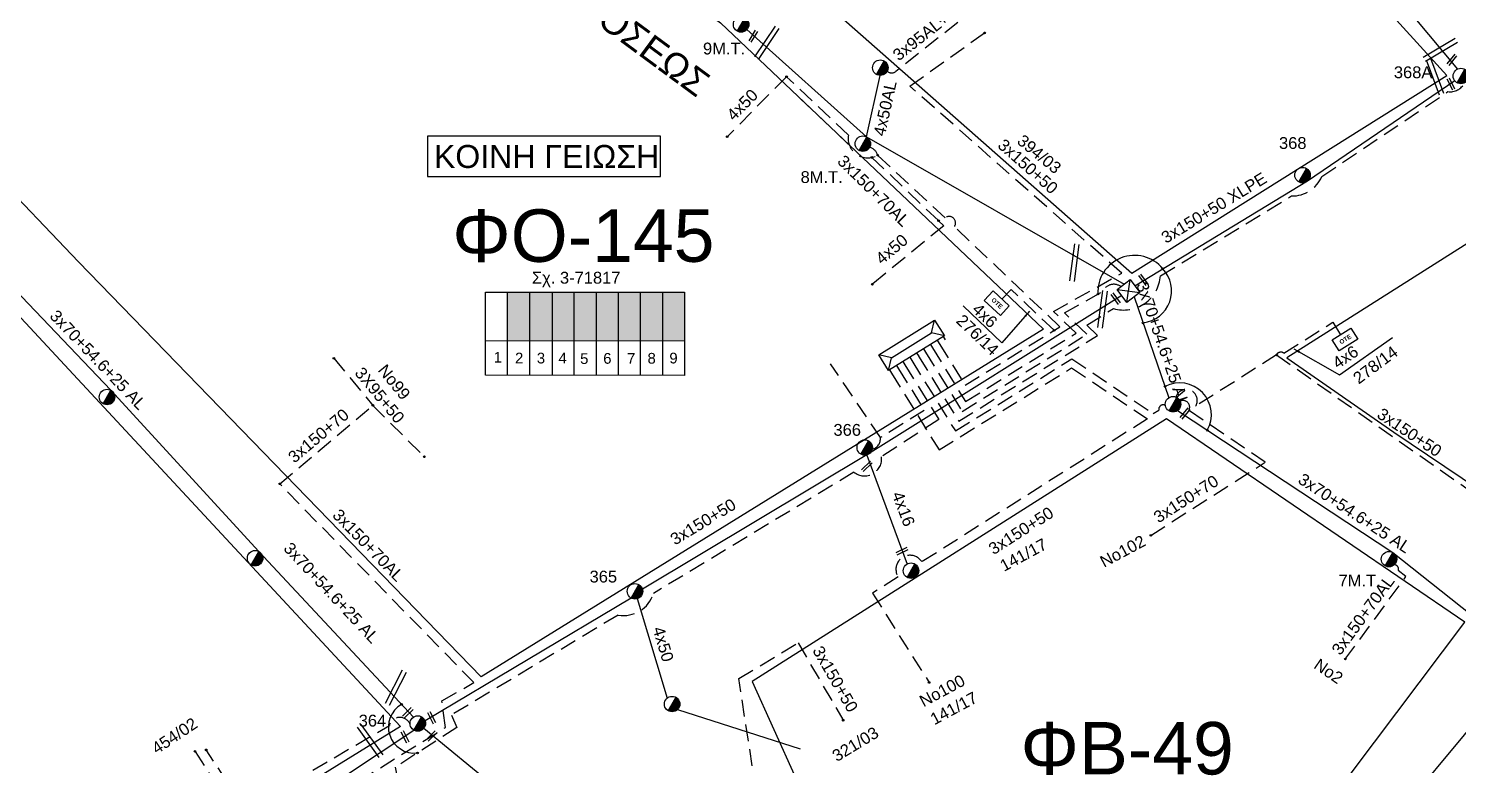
# Model space of a CAD drawing. Header units: millimetres. Extents: x 1020 to 3238, y 796 to 1818.
# Drawn here: x 2138.2 to 2356.1, y 1041.2 to 1153.4 of the extents above; entities that cross this region are included whole.
import ezdxf
from ezdxf.enums import TextEntityAlignment as Align

# ---------------------------------------------------------------- set-up
doc = ezdxf.new("R2010")
doc.units = ezdxf.units.MM
doc.linetypes.add('DASHED', pattern=[19.05, 12.7, -6.35])
for name, color, linetype, lineweight in [('3x150+50', 7, 'Continuous', 30), ('3x150+50 XLPE', 7, 'SYN_LINE', 30), ('3x150+70', 7, 'Continuous', 30), ('3x150+70AL', 7, 'DASHED', 30), ('3x70+54.6+25 AL', 7, 'SYN_LINE', 30), ('3X95+50', 7, 'Continuous', 30), ('3x95AL+50CU', 7, 'Continuous', 30), ('4x16', 7, 'Continuous', 30), ('4x50', 7, 'Continuous', 30), ('4x50+16AL', 7, 'Continuous', 30), ('4x50AL', 7, 'Continuous', 30), ('4x6', 7, 'SYN_LINE', 30), ('Υπόβαθρο ΔΕΗ', 7, 'Continuous', 30)]:
    doc.layers.add(name, color=color, linetype=linetype, lineweight=lineweight)
for name, color, linetype in [('Pillar OTE', 7, 'Continuous'), ('text οδών', 7, 'Continuous'), ('text_kalodion', 7, 'Continuous'), ('Άγνωστα', 7, 'Continuous'), ('ΑΓΝΩΣΤΟ ΥΠΟΓΕΙΟ ΚΑΛΩΔΙΟ', 7, 'DASHED'), ('Επιγραφές - Σχήματα', 7, 'Continuous'), ('Καλώδια ΧΤ   3x150AL+50CU', 7, 'DASHED'), ('Καλώδια ΧΤ   3x150AL+50XLPE', 7, 'DASHED'), ('Μηχανική τομή', 7, 'Continuous'), ('Πλεκτός Στύλος', 7, 'Continuous'), ('Στύλος ΦΜ', 7, 'Continuous'), ('Στύλος ΦΜ @ 1', 7, 'Continuous'), ('Συνδέσεις', 7, 'Continuous'), ('Συνεστραμμένα ΧΤ   3x70+54.6+25 AL', 7, 'SYN_LINE'), ('Τομή', 7, 'Continuous'), ('Υποσταθμός πόλεως', 7, 'Continuous')]:
    doc.layers.add(name, color=color, linetype=linetype)
doc.styles.add('arial', font='arial.ttf')
doc.styles.get("Standard").update_dxf_attribs({"font": 'arial.ttf'})
doc.linetypes.add('SYN_LINE', pattern='A,0.5,-0.0001,["/\\/\\/\\/",Standard,S=0.1,R=0,X=0,Y=-0.05],-0.25', length=0.7501)
doc.dimstyles.new('ISO-25', dxfattribs={"dimtxt": 2.5, "dimasz": 2.5, "dimexe": 1.25, "dimexo": 0.625, "dimtad": 1, "dimtxsty": 'Standard', "dimcen": 2.5, "dimadec": 0, "dimazin": 0, "dimtfac": 1, "dimtmove": 0, "dimatfit": 3, "dimfxl": 1, "dimarcsym": 0})

# ---------------------------------------------------------------- blocks, each defined once
blk = doc.blocks.new('ΥΠΑΡΧΩΝ ΤΣΙΜΕΝΤΕΝΙΟΣ ΣΤΥΛΟΣ')
at = {"layer": 'Στύλος ΦΜ'}
blk.add_hatch(color=7, dxfattribs=at).paths.add_polyline_path([(-1.29, -2.28, 0.574793), (2.62, 0, 0.268822), (1.3, 2.27)])
at = {"layer": 'Στύλος ΦΜ', "color": 7}
blk.add_line((-1.29, -2.28), (1.3, 2.27), dxfattribs=at)
blk.add_circle((0, 0), 2.62, dxfattribs=at)
at = {"layer": 'Στύλος ΦΜ', "flags": 4}
for tag, p in [('ΑΡΙΘΜΟΣ', (-4.68, 8.05)), ('ΤΥΠΟΣ', (-4.91, 3.03))]:
    blk.add_attdef(tag, p, '', height=4, dxfattribs=at)
blk = doc.blocks.new('ΜΗΧΑΝΙΚΗ ΤΟΜΗ')
at = {"layer": 'Μηχανική τομή', "ltscale": 40}
for p, q in [((-1.89, 0.78), (5.68, 0.78)), ((-1.89, -0.78), (5.68, -0.78))]:
    blk.add_line(p, q, dxfattribs=at)
blk = doc.blocks.new('ΤΟΜΗ')
at = {"layer": 'Τομή', "ltscale": 40}
for p, q in [((-5.68, 0), (17.06, 0)), ((-5.68, -2.77), (17.06, -2.77))]:
    blk.add_line(p, q, dxfattribs=at)
blk = doc.blocks.new('ΥΠΟΣΤΑΘΜΟΣ ΠΟΛΕΩΣ 9 ΑΝΑΧΩΡΗΣΕΩΝ')
at = {"layer": 'Υποσταθμός πόλεως', "ltscale": 40}
for p, q in [((-9.63, -2.82), (-9.63, -4)), ((-7.12, -2.82), (-7.12, -4)), ((-4.84, -2.82), (-4.84, -4)), ((-2.36, -2.82), (-2.36, -4)), ((0.09, -2.82), (0.09, -4)), ((2.55, -2.82), (2.55, -4)), ((5.02, -2.82), (5.02, -4)), ((7.48, -2.82), (7.48, -4)), ((9.61, -2.82), (9.61, -4))]:
    blk.add_line(p, q, dxfattribs=at)
blk.add_lwpolyline([(-10.02, 2.82), (10.02, 2.82), (10.02, -2.82), (-10.02, -2.82)], close=True, dxfattribs=at)
for points in [[(-7.21, 0), (-10.02, 2.82)], [(-10.02, -2.82), (-7.21, 0)], [(-7.21, 0), (7.21, 0)], [(7.21, 0), (10.02, 2.82)], [(10.02, -2.82), (7.21, 0)]]:
    blk.add_lwpolyline(points, dxfattribs=at)
at = {"layer": 'Υποσταθμός πόλεως', "linetype": 'SYN_LINE', "ltscale": 40, "flags": 1}
for tag, p in [('ΜΕΤΑΣΧΗΜΑΤΙΣΜΟΣ', (10.79, 1.71)), ('ΙΣΧΥΣ', (10.77, -1.08)), ('ΑΡΙΘΜΟΣ', (10.89, -3.8))]:
    blk.add_attdef(tag, p, '', height=1.8, dxfattribs=at)
blk = doc.blocks.new('STYLOS PLEKTOS')
at = {"layer": 'Πλεκτός Στύλος', "ltscale": 40}
blk.add_lwpolyline([(731.77, 1613.62), (736.74, 1613.62), (736.74, 1608.66), (731.77, 1608.66)], close=True, dxfattribs=at)
blk.add_lwpolyline([(731.77, 1613.62), (736.74, 1608.66), (731.77, 1608.66), (736.74, 1613.62)], dxfattribs=at)
blk = doc.blocks.new('_ΣΥΝΔΕΣΗ')
at = {"layer": 'Συνδέσεις', "linetype": 'SYN_LINE', "ltscale": 40}
blk.add_hatch(color=256, dxfattribs=at).paths.add_polyline_path([(0.5, -0.01, 1), (-0.5, -0.01, 1)])
at = {"layer": 'Συνδέσεις'}
blk.add_circle((0, -0.01), 0.5, dxfattribs=at)
blk = doc.blocks.new('PILLAR ΟΤΕ')
at = {"layer": 'Pillar OTE', "ltscale": 40}
blk.add_lwpolyline([(-3.31, 2.02), (3.39, 2.02), (3.39, -1.99), (-3.31, -1.99)], close=True, dxfattribs=at)
at = {"layer": 'Pillar OTE', "insert": (-1.81, 0.71), "char_height": 1.3575, "width": 109.961, "attachment_point": 1}
blk.add_mtext('{\\fArial|b1|i0|c161|p34;OTE}', dxfattribs=at)

msp = doc.modelspace()

# ---------------------------------------------------------------- hatches: boundary and pattern name
at = {"layer": 'Καλώδια ΧΤ   3x150AL+50CU', "linetype": 'DASHED', "lineweight": -3, "ltscale": 0.2}
h = msp.add_hatch(color=1, dxfattribs=at)
h.dxf.hatch_style = 1
h.paths.add_polyline_path([(2214.59, 1113.26), (2211.15, 1113.26), (2211.15, 1105.9), (2214.59, 1105.9)])
h = msp.add_hatch(color=151, dxfattribs=at)
h.dxf.hatch_style = 1
h.paths.add_polyline_path([(2214.59, 1105.9), (2218.03, 1105.9), (2218.03, 1113.26), (2214.59, 1113.26)])
h = msp.add_hatch(color=62, dxfattribs=at)
h.dxf.hatch_style = 1
h.paths.add_polyline_path([(2221.33, 1113.26), (2218.03, 1113.26), (2218.03, 1105.9), (2221.33, 1105.89)])
h = msp.add_hatch(color=85, dxfattribs=at)
h.dxf.hatch_style = 1
h.paths.add_polyline_path([(2221.33, 1105.89), (2224.71, 1105.89), (2224.71, 1113.26), (2221.33, 1113.26)])
h = msp.add_hatch(color=6, dxfattribs=at)
h.dxf.hatch_style = 1
h.paths.add_polyline_path([(2224.71, 1105.89), (2228.11, 1105.89), (2228.11, 1113.26), (2224.71, 1113.26)])
h = msp.add_hatch(color=173, dxfattribs=at)
h.dxf.hatch_style = 1
h.paths.add_polyline_path([(2228.11, 1105.89), (2231.51, 1105.88), (2231.51, 1113.26), (2228.11, 1113.26)])
h = msp.add_hatch(color=133, dxfattribs=at)
h.dxf.hatch_style = 1
h.paths.add_polyline_path([(2231.45, 1105.88), (2234.84, 1105.88), (2234.84, 1113.26), (2231.45, 1113.26)])
at = {"layer": 'Συνεστραμμένα ΧΤ   3x70+54.6+25 AL', "linetype": 'DASHED', "lineweight": -3, "ltscale": 0.2}
h = msp.add_hatch(color=30, dxfattribs=at)
h.dxf.hatch_style = 1
h.paths.add_polyline_path([(2238.16, 1113.26), (2234.84, 1113.26), (2234.83, 1105.88), (2238.15, 1105.88)])

# ---------------------------------------------------------------- linework, layer by layer
at = {"layer": '3x150+50', "color": 151, "linetype": 'DASHED', "lineweight": -3, "ltscale": 0.2}
msp.add_lwpolyline([(2275.94, 1104.8), (2281, 1096.61), (2297.86, 1107.03), (2294.4, 1110.32), (2304.81, 1116.18), (2272.49, 1144.7), (2283.9, 1152.79)], dxfattribs=at)
at = {"layer": '3x150+50', "color": 62, "linetype": 'DASHED', "lineweight": -3, "ltscale": 0.2}
msp.add_lwpolyline([(2274.89, 1104.15), (2280.48, 1095.11), (2299.5, 1106.86), (2296.07, 1110.11), (2301.88, 1113.38, -0.469685), (2304.69, 1114.13)], format="xyb", dxfattribs=at)
at = {"layer": '3x150+50', "color": 133, "linetype": 'DASHED', "lineweight": -3, "ltscale": 0.2}
for points in [[(2272.81, 1102.86), (2279.44, 1092.12), (2297.22, 1103.11), (2309.58, 1094.8), (2310.48, 1095.29, -0.705787), (2311.48, 1095.98, -2.165294)], [(2328.42, 1103.71), (2316.07, 1095.89, 1.129949), (2313.06, 1097.3, -119.699126)]]:
    msp.add_lwpolyline(points, format="xyb", dxfattribs=at)
at = {"layer": '3x150+50', "color": 85, "linetype": 'DASHED', "lineweight": -3, "ltscale": 0.2}
msp.add_lwpolyline([(2271.75, 1102.21), (2276.9, 1093.88), (2268.19, 1088.2, -0.669386), (2263.98, 1085.84), (2233.42, 1067.36, -0.376843), (2228.04, 1064.07), (2202.62, 1048.82), (2203.44, 1046.93), (2194.06, 1040.86), (2194.32, 1039.59), (2189.78, 1036.81)], format="xyb", dxfattribs=at)
at = {"layer": '3x150+50', "color": 173, "linetype": 'DASHED', "lineweight": -3, "ltscale": 0.2}
msp.add_lwpolyline([(2268.01, 1091.11), (2260.42, 1102.35)], dxfattribs=at)
msp.add_lwpolyline([(2270.78, 1101.61), (2274.71, 1095.25), (2268.01, 1091.11, -0.378575), (2266.78, 1089.35)], format="xyb", dxfattribs=at)
at = {"layer": '3x150+50', "color": 2, "linetype": 'DASHED', "lineweight": -3, "ltscale": 0.2}
msp.add_lwpolyline([(2289.45, 980.72, 0.205108), (2291.11, 982.86), (2293.18, 985.5), (2295.27, 984.18), (2298.56, 988.65), (2287.27, 996.81, -0.56087), (2281.05, 1000.88), (2248.84, 1022.69), (2250.85, 1026.04), (2246.41, 1054.38), (2255.46, 1059.83), (2262.43, 1047.91)], format="xyb", dxfattribs=at)
at = {"layer": '3x150+50', "color": 6, "linetype": 'DASHED', "lineweight": -3, "ltscale": 0.2}
for points in [[(2163.53, 1043.29), (2171.11, 1031.49), (2171.78, 1031.74)], [(2171.78, 1031.74), (2172.66, 1032.29), (2165.22, 1043.52)]]:
    msp.add_lwpolyline(points, dxfattribs=at)
at = {"layer": '3x150+50 XLPE', "color": 1, "linetype": 'DASHED', "lineweight": -3, "ltscale": 0.2}
msp.add_lwpolyline([(2273.84, 1103.5), (2279.96, 1093.61), (2301.13, 1106.69), (2299.48, 1108.25), (2303.53, 1110.78, 0.477914), (2310.71, 1115.77), (2330.7, 1127.94, 0.300005), (2335.32, 1130.9), (2354.53, 1143.84, 0.32599), (2357.06, 1145.18)], format="xyb", dxfattribs=at)
at = {"layer": '3x150+50 XLPE', "color": 30, "linetype": 'DASHED', "lineweight": -3, "ltscale": 0.2}
msp.add_lwpolyline([(2269.71, 1100.95), (2276.95, 1089.24), (2297.17, 1101.73), (2308.72, 1093.97), (2274.34, 1072.17, 1.006044), (2270.72, 1069.88), (2266.81, 1067.4), (2275.44, 1053.79)], format="xyb", dxfattribs=at)
at = {"layer": '3x150+70', "color": 62, "linetype": 'DASHED', "lineweight": -3, "ltscale": 0.2}
msp.add_lwpolyline([(2309.24, 1076.2), (2326.68, 1087.37), (2315.04, 1095.26, 0.72881), (2313.71, 1096.66, -36.010073)], format="xyb", dxfattribs=at)
at = {"layer": '3x150+70', "color": 85, "linetype": 'DASHED', "lineweight": -3, "ltscale": 0.2}
msp.add_lwpolyline([(2176.44, 1084.06), (2190.64, 1096.02)], dxfattribs=at)
at = {"layer": '3x150+70AL', "color": 6, "linetype": 'DASHED', "lineweight": -3, "ltscale": 0.2}
for points in [[(2267.61, 1134.16, -0.635879), (2263.13, 1137.22), (2253.71, 1146.12)], [(2276.99, 1105.45), (2280.92, 1099.08), (2295.37, 1108.01), (2279.29, 1123.27, 0.863497), (2277.87, 1124.62), (2267.61, 1134.16, 0.278423), (2266.37, 1135.34)]]:
    msp.add_lwpolyline(points, format="xyb", dxfattribs=at)
msp.add_lwpolyline([(2266.72, 1133.81), (2276.88, 1124.17)], dxfattribs=at)
at = {"layer": '3x150+70AL', "color": 85, "linetype": 'DASHED', "lineweight": -3, "ltscale": 0.2}
msp.add_lwpolyline([(2188.55, 1038.8), (2201.71, 1046.93), (2201.18, 1050.99), (2206.03, 1053.77), (2176.44, 1084.06)], dxfattribs=at)
at = {"layer": '3x150+70AL', "color": 62, "linetype": 'DASHED', "lineweight": -3, "ltscale": 0.2}
msp.add_lwpolyline([(2338.84, 1057.27), (2348.14, 1069.95), (2346.97, 1070.88, 0.501587), (2346.35, 1071.73, 5.641104)], format="xyb", dxfattribs=at)
at = {"layer": '3x70+54.6+25 AL', "color": 6, "linetype": 'SYN_LINE', "lineweight": -3, "ltscale": 20}
msp.add_lwpolyline([(2247.66, 1153.29), (2265.92, 1136.93), (2305.16, 1114.5)], dxfattribs=at)
at = {"layer": '3x70+54.6+25 AL', "color": 62, "linetype": 'SYN_LINE', "lineweight": -3, "ltscale": 20}
for points in [[(2306.78, 1114.27), (2333.14, 1130.23), (2355.56, 1145.54)], [(2306.7, 1112.55), (2312, 1097.19)], [(2313.3, 1095.23), (2346.13, 1073.61), (2365.57, 1058.22)]]:
    msp.add_lwpolyline(points, dxfattribs=at)
at = {"layer": '3x70+54.6+25 AL', "color": 85, "linetype": 'SYN_LINE', "lineweight": -3, "ltscale": 20}
msp.add_lwpolyline([(2196.83, 1048.52), (2173.28, 1073.75), (2150.7, 1098.32), (2123.48, 1126.83)], dxfattribs=at)
at = {"layer": '3x70+54.6+25 AL', "color": 173, "linetype": 'SYN_LINE', "lineweight": -3, "ltscale": 20}
for points in [[(2304.81, 1112.77), (2266.48, 1088.78), (2231.74, 1068)], [(2230.02, 1066.66), (2198.6, 1047.93)], [(2198.42, 1046.83), (2213.27, 1034.66)]]:
    msp.add_lwpolyline(points, dxfattribs=at)
at = {"layer": '3x70+54.6+25 AL', "color": 27, "linetype": 'SYN_LINE', "lineweight": -3, "ltscale": 20}
msp.add_lwpolyline([(2089.62, 979.21), (2105.17, 988.7), (2125.45, 1000.95), (2159.73, 1021.86), (2196.9, 1046.52)], dxfattribs=at)
at = {"layer": '3X95+50', "color": 85, "linetype": 'DASHED', "lineweight": -3, "ltscale": 0.2}
msp.add_lwpolyline([(2184.7, 1103.2), (2190.64, 1096.02), (2198.49, 1088.19)], dxfattribs=at)
at = {"layer": '3x95AL+50CU', "color": 6, "linetype": 'DASHED', "lineweight": -3, "ltscale": 0.2}
msp.add_lwpolyline([(2282.81, 1156.76), (2270.36, 1146.92, -0.369475), (2269.05, 1146.97, -22.658556)], format="xyb", dxfattribs=at)
at = {"layer": '4x16', "color": 173, "linetype": 'Continuous', "lineweight": -3, "ltscale": 0.2}
msp.add_lwpolyline([(2265.95, 1088.46), (2272.08, 1071.84)], dxfattribs=at)
at = {"layer": '4x50', "color": 6, "linetype": 'DASHED', "lineweight": -3, "ltscale": 0.2}
for points in [[(2253.71, 1146.12), (2244.66, 1136.97)], [(2276.88, 1124.17), (2277.69, 1123.41), (2266.79, 1114.49)]]:
    msp.add_lwpolyline(points, dxfattribs=at)
at = {"layer": '4x50', "color": 173, "linetype": 'SYN_LINE', "lineweight": -3, "ltscale": 20}
for points in [[(2230.96, 1066.57), (2235.5, 1051.4)], [(2237.09, 1049.67), (2255.79, 1043.66)]]:
    msp.add_lwpolyline(points, dxfattribs=at)
at = {"layer": '4x50+16AL', "color": 173, "linetype": 'Continuous', "lineweight": -3, "ltscale": 0.2}
msp.add_lwpolyline([(2304.64, 1203.94), (2321, 1187.21), (2340.63, 1165.67), (2355.99, 1147.28)], dxfattribs=at)
at = {"layer": '4x50AL', "color": 6, "linetype": 'Continuous', "lineweight": -3, "ltscale": 0.2}
msp.add_lwpolyline([(2265.92, 1136.93), (2267.98, 1146.31)], dxfattribs=at)
at = {"layer": '4x50AL', "color": 30, "linetype": 'Continuous', "lineweight": -3, "ltscale": 0.2}
msp.add_lwpolyline([(2302.09, 971.63), (2317.86, 995.17), (2331.94, 1013.35), (2348.26, 1035.23), (2365.85, 1056.4)], dxfattribs=at)
at = {"layer": '4x6', "color": 6, "linetype": 'DASHED', "lineweight": -3, "ltscale": 0.2}
msp.add_lwpolyline([(2294.49, 1107.47), (2287.94, 1113.69), (2286.6, 1112.28)], dxfattribs=at)
at = {"layer": '4x6', "color": 133, "linetype": 'DASHED', "lineweight": -3, "ltscale": 0.2}
msp.add_lwpolyline([(2328.31, 1103.64, -0.479285), (2329.54, 1103.98), (2336.97, 1108.69), (2338.18, 1106.78)], format="xyb", dxfattribs=at)
at = {"layer": 'Pillar OTE', "lineweight": -3, "ltscale": 40}
for points in [[(2207.82, 1100.62), (2207.82, 1113.26), (2238.16, 1113.26), (2238.15, 1100.59), (2207.82, 1100.62)], [(2211.15, 1100.62), (2211.15, 1113.26)], [(2214.59, 1100.62), (2214.59, 1113.26)], [(2218.03, 1100.61), (2218.03, 1113.26)], [(2221.33, 1100.61), (2221.33, 1113.26)], [(2224.71, 1100.61), (2224.71, 1113.26)], [(2228.11, 1100.6), (2228.11, 1113.26)], [(2231.45, 1100.6), (2231.45, 1113.26)], [(2234.83, 1100.6), (2234.84, 1113.26)], [(2207.82, 1105.91), (2238.15, 1105.88)]]:
    msp.add_lwpolyline(points, dxfattribs=at)
at = {"layer": 'ΑΓΝΩΣΤΟ ΥΠΟΓΕΙΟ ΚΑΛΩΔΙΟ', "color": 85, "linetype": 'DASHED', "lineweight": -3, "ltscale": 0.2}
msp.add_lwpolyline([(2185.24, 1034.01), (2182.06, 1031.93), (2178.18, 1038.48), (2193.16, 1047.25, -0.72014), (2196.32, 1047.4, -78.628314)], format="xyb", dxfattribs=at)
at = {"layer": 'Επιγραφές - Σχήματα', "color": 190, "lineweight": -3}
msp.add_lwpolyline([(2198.99, 1130.89), (2234.5, 1130.89), (2234.5, 1137.06), (2198.99, 1137.06)], close=True, dxfattribs=at)
at = {"layer": 'Καλώδια ΧΤ   3x150AL+50XLPE', "linetype": 'DASHED', "lineweight": -3, "ltscale": 0.2}
msp.add_lwpolyline([(2253.03, 1145.42), (2263.12, 1135.85)], dxfattribs=at)
at = {"layer": 'Καλώδια ΧΤ   3x150AL+50XLPE', "color": 133, "linetype": 'DASHED', "lineweight": -3, "ltscale": 0.2}
msp.add_lwpolyline([(2328.42, 1103.71), (2361.73, 1080.3, 0.967997), (2363.42, 1079.18), (2373.4, 1092.17)], format="xyb", dxfattribs=at)
at = {"layer": 'Υπόβαθρο ΔΕΗ', "color": 7, "lineweight": -3}
for points in [[(2163.08, 1213.67), (2243.65, 1154.32), (2292.86, 1107.64), (2207.14, 1054.67), (2145.77, 1117.9), (2132.24, 1132.02), (2128.33, 1137.8), (2126.11, 1142.39), (2125.03, 1148.31), (2125.15, 1152.47), (2127.03, 1160.61), (2131.67, 1168.04)], [(2308.92, 1196.29), (2258.58, 1158.31), (2306.36, 1116.15), (2354.35, 1146.29)], [(2379.48, 1134.62), (2329.98, 1103.29), (2346.27, 1091.92), (2393.1, 1060.44), (2422.8, 1041.21), (2458.92, 1080.27), (2463.56, 1085.02), (2465.19, 1086.3), (2464.78, 1086.94), (2405.26, 1120.37)], [(2056.87, 998.59), (2065.64, 1065.62), (2107.61, 1130.01), (2121.67, 1125.79), (2194.84, 1047.1), (2086.18, 979.99)], [(2357.13, 1062.96), (2311.64, 1093.99), (2248.45, 1053.93), (2258.4, 1031.97), (2253.05, 1023.9), (2301.88, 989.6)]]:
    msp.add_lwpolyline(points, close=True, dxfattribs=at)
for points in [[(2286.52, 1105.54), (2280.61, 1111.19)], [(2338, 1100.66), (2346.07, 1106.37)]]:
    msp.add_lwpolyline(points, dxfattribs=at)
at = {"layer": 'Υπόβαθρο ΔΕΗ', "lineweight": -3}
for centre, radius, start, end in [((2306.75, 1113.31), 5.58, 39.4651, 183.3248), ((2307.52, 1113.47), 4.89, 276.3032, 43.8397), ((2313.62, 1094.6), 4.85, 330.6721, 117.2366), ((2196.98, 1047), 3.97, 119.5384, 276.7322)]:
    msp.add_arc(centre, radius, start, end, dxfattribs=at)

# ---------------------------------------------------------------- block references
at = {"layer": '3x150+50', "lineweight": -3, "ltscale": 0.2, "xscale": 0.5, "yscale": 0.5, "zscale": 0.5, "rotation": 37.45041237552595}
msp.add_blockref('STYLOS PLEKTOS', (2504.23, 250.69), dxfattribs=at)
at = {"layer": 'Pillar OTE', "xscale": 0.5, "yscale": 0.5, "zscale": 0.5}
for p, rotation in [((2285.74, 1111.63), 317.0000000000001), ((2338.84, 1106.05), 32)]:
    msp.add_blockref('PILLAR ΟΤΕ', p, dxfattribs=dict(at, rotation=rotation))
at = {"layer": 'Μηχανική τομή', "lineweight": -3}
for p, xscale, yscale, zscale, rotation in [((2248.41, 1151.89), 0.2499999999999675, 0.2499999999999675, 0.2499999999999675, 58.87226553010733), ((2355.41, 1149.05), 0.2499999999999676, 0.2499999999999676, 0.2499999999999676, 230.0353794467205), ((2354.74, 1145.46), 0.2499999999999676, 0.2499999999999676, 0.2499999999999676, 296.9994290486534), ((2308.4, 1114.78), 0.2499999999999677, 0.2499999999999677, 0.2499999999999677, 125.665100524919), ((2304.18, 1111.9), 0.2499999999999677, 0.2499999999999677, 0.2499999999999677, 125.665100524919), ((2314.17, 1094.43), 0.2499999999999677, 0.2499999999999677, 0.2499999999999677, 51.11134208028866), ((2266.28, 1087.06), 0.2499999999999676, 0.2499999999999676, 0.2499999999999676, 224.0754864932773), ((2271.71, 1074), 0.2499999999999676, 0.2499999999999676, 0.2499999999999676, 205.6651601888128), ((2196.3, 1049.49), 0.2499999999999676, 0.2499999999999676, 0.2499999999999676, 224.0754864932773), ((2199.35, 1048.86), 0.2499999999999676, 0.2499999999999676, 0.2499999999999676, 296.9994290486534), ((2195.32, 1045.94), 0.2499999999999676, 0.2499999999999676, 0.2499999999999676, 296.9994290486534), ((2199.95, 1045.97), 0.2499999999999676, 0.2499999999999676, 0.2499999999999676, 224.0754864932773)]:
    msp.add_blockref('ΜΗΧΑΝΙΚΗ ΤΟΜΗ', p, dxfattribs=dict(at, xscale=xscale, yscale=yscale, zscale=zscale, rotation=rotation))
at = {"layer": 'Στύλος ΦΜ @ 1', "lineweight": -3, "ltscale": 40}
ref = msp.add_blockref('ΥΠΑΡΧΩΝ ΤΣΙΜΕΝΤΕΝΙΟΣ ΣΤΥΛΟΣ', (2246.78, 1154.07), dxfattribs=dict(at, xscale=0.449999999999922, yscale=0.449999999999922, zscale=0.449999999999922))
ref.add_attrib('ΤΥΠΟΣ', '9M.T.', (2240.97, 1149.51), dxfattribs={"layer": 'Στύλος ΦΜ', "height": 1.8, "flags": 4})
at = {"layer": 'Στύλος ΦΜ @ 1', "lineweight": -3, "ltscale": 40, "xscale": 0.4499999999998616, "yscale": 0.4499999999998616, "zscale": 0.4499999999998616}
for p in [(2268, 1147.49), (2150.12, 1097.3), (2312.63, 1096.2), (2172.69, 1072.73), (2272.68, 1070.83), (2236.26, 1050.5)]:
    msp.add_blockref('ΥΠΑΡΧΩΝ ΤΣΙΜΕΝΤΕΝΙΟΣ ΣΤΥΛΟΣ', p, dxfattribs=at)
at = {"layer": 'Στύλος ΦΜ @ 1', "lineweight": -3, "ltscale": 40}
ref = msp.add_blockref('ΥΠΑΡΧΩΝ ΤΣΙΜΕΝΤΕΝΙΟΣ ΣΤΥΛΟΣ', (2356.51, 1146.22), dxfattribs=dict(at, xscale=0.4499999999997967, yscale=0.4499999999997967, zscale=0.4499999999997967))
ref.add_attrib('ΤΥΠΟΣ', '368A', (2346.29, 1145.89), dxfattribs={"layer": 'Στύλος ΦΜ', "height": 1.8, "flags": 4})
ref = msp.add_blockref('ΥΠΑΡΧΩΝ ΤΣΙΜΕΝΤΕΝΙΟΣ ΣΤΥΛΟΣ', (2265.34, 1135.91), dxfattribs=dict(at, xscale=0.449999999999922, yscale=0.449999999999922, zscale=0.449999999999922))
ref.add_attrib('ΤΥΠΟΣ', '8M.T.', (2255.85, 1129.92), dxfattribs={"layer": 'Στύλος ΦΜ', "height": 1.8, "flags": 4})
ref = msp.add_blockref('ΥΠΑΡΧΩΝ ΤΣΙΜΕΝΤΕΝΙΟΣ ΣΤΥΛΟΣ', (2332.37, 1131.12), dxfattribs=dict(at, xscale=0.449999999999808, yscale=0.449999999999808, zscale=0.449999999999808))
ref.add_attrib('ΤΥΠΟΣ', '368', (2328.78, 1135.11), dxfattribs={"layer": 'Στύλος ΦΜ', "height": 1.8, "flags": 4})
ref = msp.add_blockref('ΥΠΑΡΧΩΝ ΤΣΙΜΕΝΤΕΝΙΟΣ ΣΤΥΛΟΣ', (2265.63, 1089.6), dxfattribs=dict(at, xscale=0.4499999999997997, yscale=0.4499999999997997, zscale=0.4499999999997997))
ref.add_attrib('ΤΥΠΟΣ', '366', (2260.86, 1091.39), dxfattribs={"layer": 'Στύλος ΦΜ', "height": 1.8, "flags": 4})
ref = msp.add_blockref('ΥΠΑΡΧΩΝ ΤΣΙΜΕΝΤΕΝΙΟΣ ΣΤΥΛΟΣ', (2345.55, 1072.59), dxfattribs=dict(at, xscale=0.4499999999998616, yscale=0.4499999999998616, zscale=0.4499999999998616))
ref.add_attrib('ΤΥΠΟΣ', '7M.T.', (2337.86, 1068.43), dxfattribs={"layer": 'Στύλος ΦΜ', "height": 1.8, "flags": 4})
ref = msp.add_blockref('ΥΠΑΡΧΩΝ ΤΣΙΜΕΝΤΕΝΙΟΣ ΣΤΥΛΟΣ', (2230.6, 1067.69), dxfattribs=dict(at, xscale=0.4499999999997997, yscale=0.4499999999997997, zscale=0.4499999999997997))
ref.add_attrib('ΤΥΠΟΣ', '365', (2223.68, 1069.03), dxfattribs={"layer": 'Στύλος ΦΜ', "height": 1.8, "flags": 4})
ref = msp.add_blockref('ΥΠΑΡΧΩΝ ΤΣΙΜΕΝΤΕΝΙΟΣ ΣΤΥΛΟΣ', (2197.49, 1047.54), dxfattribs=dict(at, xscale=0.4499999999997997, yscale=0.4499999999997997, zscale=0.4499999999997997))
ref.add_attrib('ΤΥΠΟΣ', '364', (2188.48, 1047.08), dxfattribs={"layer": 'Στύλος ΦΜ', "height": 1.8, "flags": 4})
at = {"layer": 'Συνδέσεις', "lineweight": -3, "xscale": 0.25, "yscale": 0.25, "zscale": 0.25}
for p in [(2283.9, 1152.8), (2253.71, 1146.12), (2244.66, 1136.97), (2266.72, 1133.81), (2267.61, 1134.16), (2276.88, 1124.17), (2311.05, 1116.86), (2266.79, 1114.49), (2301.18, 1112.99), (2294.5, 1107.47), (2308.06, 1108.6), (2184.7, 1103.2), (2328.42, 1103.71), (2311.4, 1098.92), (2190.65, 1096.03), (2317.85, 1092.23), (2198.49, 1088.19), (2176.44, 1084.07), (2309.24, 1076.21), (2338.9, 1057.38), (2275.44, 1053.79), (2195.02, 1050.46), (2262.34, 1048.04), (2163.53, 1043.29), (2165.23, 1043.52), (2197.45, 1043.05)]:
    msp.add_blockref('_ΣΥΝΔΕΣΗ', p, dxfattribs=at)
at = {"layer": 'Τομή', "lineweight": -3}
for p, xscale, yscale, zscale, rotation in [((2249.65, 1150.3), 0.2499999999999993, 0.2499999999999993, 0.2499999999999993, 56.11902491700707), ((2351.99, 1149.81), 0.2499999999999995, 0.2499999999999995, 0.2499999999999995, 30.77112531384313), ((2352.76, 1144.66), 0.2499999999999994, 0.2499999999999994, 0.2499999999999994, 110.2556293338644), ((2297.08, 1116.41), 0.2499999999999993, 0.2499999999999993, 0.2499999999999993, 82.45991815805047), ((2301.37, 1109.31), 0.2499999999999993, 0.2499999999999993, 0.2499999999999993, 82.45991815805047), ((2193.23, 1051.91), 0.2499999999999993, 0.2499999999999993, 0.2499999999999993, 62.83183085364044), ((2190.8, 1043.52), 0.2499999999999993, 0.2499999999999993, 0.2499999999999993, 125.6636617072707)]:
    msp.add_blockref('ΤΟΜΗ', p, dxfattribs=dict(at, xscale=xscale, yscale=yscale, zscale=zscale, rotation=rotation))
at = {"layer": 'Υποσταθμός πόλεως', "lineweight": -3, "xscale": 0.4999999999999998, "yscale": 0.4999999999999998, "zscale": 0.4999999999999998, "rotation": 31.70846331839069}
msp.add_blockref('ΥΠΟΣΤΑΘΜΟΣ ΠΟΛΕΩΣ 9 ΑΝΑΧΩΡΗΣΕΩΝ', (2272.76, 1105.18), dxfattribs=at)

# ---------------------------------------------------------------- texts
at = {"lineweight": -3, "ltscale": 30, "char_height": 1.63, "width": 11.2573, "attachment_point": 1}
for s, insert in [('1', (2209.07, 1104.18)), ('2', (2212.31, 1104.05)), ('3', (2215.64, 1104.05)), ('4', (2218.94, 1104.05)), ('5', (2222.24, 1103.97)), ('6', (2225.76, 1104)), ('7', (2229.39, 1104)), ('8', (2232.51, 1104.02)), ('9', (2235.84, 1104.05))]:
    msp.add_mtext(s, dxfattribs=dict(at, insert=insert))
at = {"layer": 'text οδών', "lineweight": -3}
msp.add_text('ΜΕΤΑΜΟΡΦΟΣΕΩΣ', height=4, rotation=323.6213, dxfattribs=at).set_placement((2220.35, 1159.84), align=Align.MIDDLE_CENTER)
at = {"layer": 'text_kalodion', "linetype": 'Continuous', "lineweight": -3, "ltscale": 0.2}
for s, rotation, p in [('3x95AL+50CU', 38.3022, (2276.69, 1154.22)), ('4x50AL', 77.6344, (2268.72, 1141.29)), ('4x50', 45.3209, (2246.95, 1141.84)), ('3x150+50', 318.5707, (2290.51, 1132.45)), ('3x150+70AL', 315.3358, (2266.99, 1128.73)), ('3x150+50 XLPE', 31.3447, (2318.86, 1126.14)), ('4x50', 40.4714, (2269.73, 1119.83)), ('3x70+54.6+25 AL', 289.0482, (2311.09, 1105.34)), ('3x70+54.6+25 AL', 313.6821, (2148.75, 1102.97)), ('4x6', 316.5148, (2283.95, 1109.73)), ('4x6', 34.2117, (2338.9, 1103.39)), ('3X95+50', 309.6379, (2191.69, 1097.58)), ('3x150+70', 40.1044, (2182.35, 1091.4)), ('3x150+50', 326.1707, (2348.68, 1091.92)), ('3x70+54.6+25 AL', 326.6457, (2340.31, 1079.6)), ('3x150+70', 32.6309, (2314.6, 1081.77)), ('3x150+50', 31.1627, (2240.98, 1078.29)), ('4x16', 290.7847, (2271.54, 1080.25)), ('3x150+70AL', 314.3193, (2189.95, 1074.72)), ('3x150+50', 32.6309, (2289.45, 1076.93)), ('3x70+54.6+25 AL', 313.022, (2184.33, 1067.48)), ('3x150+70AL', 53.7563, (2341.59, 1064.06)), ('4x50', 286.6641, (2234.92, 1059.64)), ('3x150+50', 300.0186, (2261.15, 1054.32))]:
    msp.add_text(s, height=1.8, rotation=rotation, dxfattribs=at).set_placement(p, align=Align.MIDDLE_CENTER)
at = {"layer": 'text_kalodion', "linetype": 'Continuous', "lineweight": -3, "ltscale": 0.2, "insert": (2280.66, 1110.07), "char_height": 1.8, "width": 4.551914400963141e-14, "attachment_point": 1, "rotation": 316.5148}
msp.add_mtext('276/14', dxfattribs=at)
at = {"layer": 'Άγνωστα', "color": 7, "lineweight": -3, "char_height": 1.8, "attachment_point": 1}
for s, insert, width, rotation in [('394/03', (2289.84, 1137.46), 4.551914400963141e-14, 320.567), ('278/14', (2339.85, 1100.62), 4.55191440096314e-14, 36.6888), ('No99', (2192.7, 1102.48), 4.551914400963141e-14, 309.1043), ('141/17', (2286, 1072.22), 4.55191440096314e-14, 28.2256), ('No102', (2301.26, 1072.84), 4.55191440096314e-14, 28.2256), ('No2', (2334.95, 1057.56), 4.55191440096314e-14, 325.5176), ('No100', (2273.74, 1051.58), 4.55191440096314e-14, 28.2256), ('141/17', (2275.39, 1048.84), 4.55191440096314e-14, 28.2256), ('454/02', (2156.71, 1044.29), 4.551914400963136e-14, 33.7787), ('321/03', (2260.44, 1043.18), 4.551914400963138e-14, 31.1829)]:
    msp.add_mtext(s, dxfattribs=dict(at, insert=insert, width=width, rotation=rotation))
at = {"layer": 'Άγνωστα', "color": 7, "lineweight": -3, "insert": (2214.89, 1116.38), "char_height": 1.8, "width": 4.551914400963142e-14, "attachment_point": 1}
msp.add_mtext('Σχ. 3-71817', dxfattribs=at)
at = {"layer": 'Επιγραφές - Σχήματα', "color": 190, "lineweight": -3, "insert": (2199.95, 1135.71), "char_height": 3.5, "width": 35.1311, "attachment_point": 1}
msp.add_mtext('KOINH ΓΕΙΩΣΗ', dxfattribs=at)
at = {"layer": 'Επιγραφές - Σχήματα', "lineweight": -3, "char_height": 8, "width": 15.5504, "attachment_point": 1, "style": 'arial'}
for s, insert in [('ΦO-145', (2202.74, 1125.9)), ('ΦB-49', (2289.37, 1047.77))]:
    msp.add_mtext(s, dxfattribs=dict(at, insert=insert))

# ---------------------------------------------------------------- leaders
at = {"layer": 'Επιγραφές - Σχήματα', "ltscale": 40}
for points in [[(2290.75, 1110.36), (2286.52, 1105.54)], [(2331.05, 1104.62), (2338, 1100.66)]]:
    msp.add_leader(points, dimstyle='ISO-25', override={"dimasz": 1, "dimtad": 0}, dxfattribs=at)

doc.saveas('drawing.dxf')
